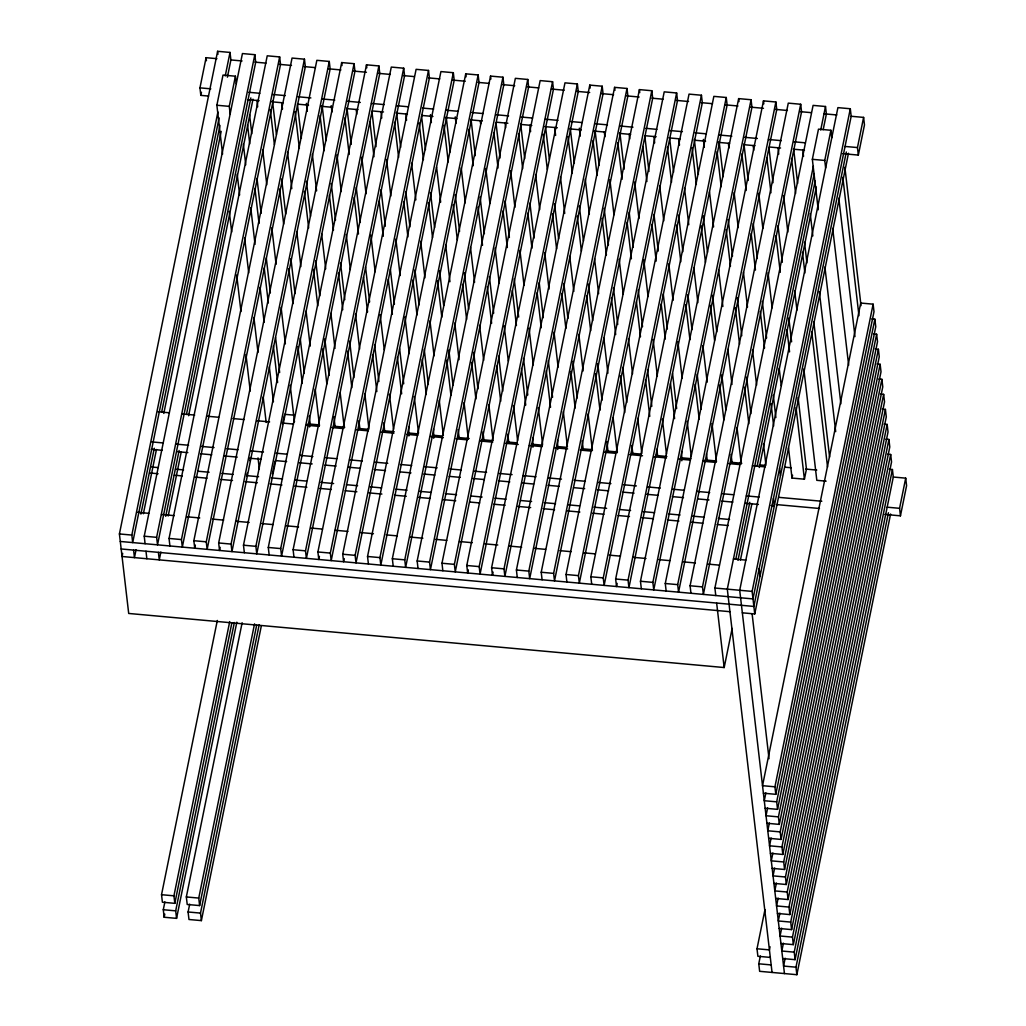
<?xml version="1.0" encoding="UTF-8"?>
<svg xmlns="http://www.w3.org/2000/svg" width="1026" height="1026" viewBox="0 0 1026 1026"><rect width="100%" height="100%" fill="white"/><g stroke="black" fill="none" stroke-linecap="round" stroke-linejoin="round"><path stroke-width="1.5" d="M208.573 96.072L200.827 95.367L199.955 87.851L206.085 57.687L216.935 58.674M200.827 95.367L201.455 92.276M732.141 628.438L724.176 667.541L128.699 613.458L119.414 533.943L217.615 51.3L230.016 52.429L230.901 59.944L227.387 77.181M122.684 553.36L122.056 556.49L729.935 611.688M222.578 154.105L216.871 105.242L223.001 75.078L235.416 76.206L236.288 83.722M219.102 117.926L132.7 542.587L131.828 535.072L217.91 111.975M225.233 75.937L230.016 52.429M140.908 514.064L154.298 448.247M161.633 412.208L219.974 125.441M136.048 549.782L134.457 557.618L133.585 550.103M143.383 513.744L156.452 449.491M163.788 413.452L221.18 131.392M230.157 113.886L229.273 106.371L235.416 76.206M145.102 543.716L144.23 536.2L242.431 53.557L254.833 54.686L255.705 62.201L157.517 544.844L156.632 537.329L254.833 54.686M165.725 516.309L179.114 450.504M186.45 414.453L250.844 97.919M160.864 552.039L159.274 559.875L158.389 552.36M168.2 515.988L181.269 451.748M188.604 415.71L252.999 99.163M169.918 545.96L169.046 538.445L267.235 55.802L279.649 56.93L280.521 64.446L182.32 547.089L181.448 539.573L279.649 56.93M195.363 545.088L194.735 548.217L193.85 540.702L292.051 58.059L304.453 59.187L305.338 66.703L207.137 549.346L206.264 541.831L304.453 59.187M220.18 547.333L219.538 550.475L218.666 542.959L316.854 60.316L329.269 61.445L330.141 68.96L231.953 551.603L231.068 544.088L329.269 61.445M231.876 622.846L174.818 903.342L162.403 902.213L161.531 894.698L217.32 620.461M246.65 476.295L247.292 473.166M249.844 460.636L250.472 457.493M236.826 622.205L176.562 918.373L164.16 917.244L163.288 909.729L164.878 901.892M164.16 917.244L164.801 914.115M244.355 552.719L243.483 545.204L341.671 62.56L354.073 63.689L354.958 71.204L256.756 553.848L255.884 546.332L354.073 63.689M174.818 903.342L173.933 895.826L229.721 621.589M176.562 918.373L175.69 910.857L234.351 622.525M256.692 625.09L199.621 905.586L187.219 904.47L186.334 896.955L242.136 622.718M272.416 473.858L274.968 461.315M282.625 423.712L284.215 415.876M261.309 626.027L201.378 920.617L188.976 919.501L188.091 911.986L189.695 904.15M269.171 554.976L268.286 547.461L366.487 64.818L378.889 65.946L379.761 73.462L281.573 556.105L280.701 548.589L378.889 65.946M199.621 905.586L198.749 898.071L254.538 623.846M201.378 920.617L200.506 913.102L259.168 624.77M309.634 426.944L310.224 424.071L309.301 416.12M293.975 557.233L293.103 549.718L391.291 67.075L403.705 68.203L404.577 75.719L306.389 558.362L305.504 550.847L403.705 68.203M319.432 556.349L318.791 559.491L317.906 551.962L416.107 69.332L428.509 70.448L429.394 77.963L331.193 560.606L330.321 553.091L428.509 70.448M344.236 558.606L343.607 561.735L342.722 554.22L440.923 71.576L453.325 72.705L454.197 80.22L356.009 562.864L355.124 555.348L453.325 72.705M368.411 563.992L367.539 556.477L465.727 73.834L478.142 74.962L479.014 82.478L380.813 565.121L379.941 557.605L478.142 74.962M408.887 435.96L408.733 426.726M393.227 566.249L392.342 558.734L490.543 76.091L502.945 77.207L503.83 84.722L405.629 567.365L404.757 559.85L502.945 77.207M433.703 438.217L433.536 428.971M418.031 568.494L417.159 560.978L515.36 78.335L527.762 79.464L528.634 86.979L430.445 569.622L429.561 562.107L527.762 79.464M442.847 570.751L441.975 563.236L540.163 80.592L552.565 81.721L553.45 89.236L455.249 571.88L454.377 564.364L552.565 81.721M468.292 569.866L467.664 573.008L466.779 565.493L564.98 82.849L577.381 83.978L578.266 91.494L480.065 574.124L479.193 566.609L577.381 83.978M493.108 572.123L492.467 575.253L491.595 567.737L589.783 85.094L602.198 86.222L603.07 93.738L504.882 576.381L503.997 568.866L602.198 86.222M532.943 447.221L532.789 437.987M517.284 577.51L516.411 569.994L614.6 87.351L627.001 88.48L627.886 95.995L529.685 578.638L528.813 571.123L627.001 88.48M557.759 449.478L557.593 440.244M542.1 579.767L541.215 572.251L639.416 89.608L651.818 90.737L652.69 98.252L554.502 580.896L553.617 573.38L651.818 90.737M566.903 582.011L566.031 574.496L664.22 91.853L676.634 92.981L677.506 100.497L579.318 583.14L578.433 575.624L676.634 92.981M591.72 584.269L590.835 576.753L689.036 94.11L701.438 95.238L702.323 102.754L604.122 585.397L603.25 577.882L701.438 95.238M617.165 583.384L616.523 586.526L615.651 579.01L713.852 96.367L726.254 97.496L727.126 105.011L628.938 587.654L628.053 580.139L726.254 97.496M641.34 588.77L640.468 581.255L738.656 98.611L751.07 99.74L751.943 107.255L653.742 589.899L652.869 582.383L751.07 99.74M681.815 460.751L681.662 451.504M666.156 591.027L665.271 583.512L763.472 100.869L775.874 101.997L776.759 109.513L678.558 592.156L677.686 584.64L775.874 101.997M690.96 593.284L690.088 585.769L788.276 103.126L800.69 104.254L801.562 111.77L703.374 594.413L702.489 586.898L800.69 104.254M715.776 595.542L714.904 588.026L813.092 105.383L825.494 106.499L826.379 114.014L823.185 129.686M818.235 209.779L812.348 159.325L818.479 129.148L830.893 130.276L831.765 137.792M813.387 166.045L727.306 589.142L772.052 972.443M820.723 130.007L825.494 106.499M735.834 559.055L814.259 173.561M737.989 560.299L749.788 502.317M757.111 466.279L815.144 181.076M740.451 559.978L751.93 503.574M759.266 467.523L816.337 187.027M825.635 167.956L824.75 160.441L830.893 130.276M742.337 612.817L754.751 613.946L752.122 591.399L850.31 108.756L837.909 107.627L739.708 590.271L784.454 973.571M850.31 108.756L851.182 116.271L752.994 598.915L120.298 541.459M846.322 151.989L753.866 606.43L121.171 548.974M754.751 613.946L848.476 153.246M842.744 153.669L858.339 155.08L857.454 147.564L863.597 117.4L851.182 116.271M798.1 397.537L806.462 469.139L804.41 479.193L792.008 478.065L792.585 475.192M858.339 155.08L864.469 124.916L863.597 117.4M765.871 792.88L764.28 800.716L776.682 801.845L777.554 809.36L765.152 808.232M767.628 807.911L766.024 815.747L778.439 816.876L779.311 824.391L766.909 823.262M774.925 786.814L873.126 304.171L860.711 303.042L762.523 785.685L774.925 786.814L775.797 794.329L763.395 793.201M769.372 822.942L767.781 830.778L780.183 831.906L781.068 839.422L768.666 838.293M775.797 794.329L873.998 311.686L873.126 304.171M776.682 801.845L874.87 319.201L871.779 318.919M771.129 837.973L769.538 845.809L781.94 846.937L782.825 854.453L770.411 853.324M777.554 809.36L875.755 326.717L874.87 319.201M778.439 816.876L876.627 334.232L873.524 333.95M772.886 853.004L771.295 860.84L783.697 861.968L784.569 869.484L772.168 868.355M779.311 824.391L877.512 341.748L876.627 334.232M780.183 831.906L878.384 349.263L875.281 348.981M770.295 957.412L757.881 956.283L757.008 948.768L764.973 909.6M774.643 868.034L773.053 875.871L785.454 876.999L786.326 884.515L773.925 883.386M781.068 839.422L879.256 356.779L878.384 349.263M781.94 846.937L880.141 364.294L877.038 364.012M890.594 514L796.856 974.7L759.638 971.314L758.765 963.799L760.356 955.975M776.4 883.065L774.797 890.901L787.211 892.03L788.083 899.545L775.682 898.417M782.825 854.453L881.013 371.81L880.141 364.294M783.697 861.968L881.898 379.325L878.795 379.043M778.144 898.096L776.554 905.932L788.956 907.061L789.84 914.576L777.439 913.448M784.569 869.484L882.77 386.84L881.898 379.325M770.051 946.767L769.41 949.896L757.008 948.768M785.454 876.999L883.642 394.356L880.552 394.074M779.901 913.127L778.311 920.963L790.713 922.092L791.597 929.607L779.183 928.479M786.326 884.515L884.527 401.871L883.642 394.356M787.211 892.03L885.4 409.387L882.296 409.105M781.658 928.158L780.068 935.994L792.47 937.123L793.355 944.638L780.94 943.51M788.083 899.545L886.284 416.902L885.4 409.387M788.956 907.061L887.157 424.418L884.053 424.136M783.415 943.189L781.825 951.025L794.227 952.154L795.099 959.669L782.697 958.54M789.84 914.576L888.029 431.933L887.157 424.418M790.713 922.092L888.914 439.449L885.81 439.166M785.172 958.22L783.569 966.056L795.984 967.185L796.856 974.7M791.597 929.607L889.786 446.964L888.914 439.449M792.47 937.123L890.671 454.48L887.567 454.197M793.355 944.638L891.543 461.995L890.671 454.48M794.227 952.154L892.415 469.51L889.324 469.228M795.099 959.669L893.3 477.026L892.415 469.51M795.984 967.185L888.439 512.744M884.848 514.411L900.443 515.834L899.571 508.319L905.702 478.154L893.3 477.026M900.443 515.834L906.586 485.67L905.702 478.154M230.901 59.944L242.059 60.957M254.82 62.111L265.978 63.125M278.739 64.292L291.487 65.446M304.247 66.6L315.405 67.613M328.166 68.78L340.927 69.935M353.675 71.089L366.436 72.256M377.594 73.269L390.355 74.423M403.115 75.578L414.273 76.591M428.624 77.899L439.782 78.912M452.543 80.066L465.304 81.234M478.052 82.388L489.222 83.401M501.97 84.555L514.731 85.722M527.492 86.877L538.65 87.89M551.411 89.044L564.159 90.211M576.92 91.365L589.681 92.52M600.838 93.533L613.599 94.7M626.347 95.854L639.108 97.008M651.869 98.175L663.027 99.189M675.788 100.343L688.536 101.497M701.297 102.664L712.454 103.677M725.215 104.832L737.976 105.986M750.724 107.153L763.485 108.307M774.643 109.32L787.404 110.475M800.165 111.642L811.322 112.655M824.083 113.809L836.831 114.963M199.955 87.851L210.805 88.839M248.677 92.276L259.834 93.289M272.595 94.456L285.356 95.61M298.104 96.765L310.865 97.932M322.023 98.945L334.784 100.099M347.545 101.253L360.306 102.42M371.463 103.434L384.224 104.588M396.972 105.742L408.143 106.755M422.494 108.063L433.652 109.077M446.413 110.231L457.57 111.244M471.922 112.552L483.079 113.565M495.84 114.72L508.601 115.887M521.349 117.041L532.52 118.054M545.268 119.208L558.029 120.375M570.789 121.53L581.947 122.543M594.708 123.697L607.456 124.864M620.217 126.018L632.978 127.173M645.726 128.34L656.897 129.353M669.645 130.507L682.405 131.661M695.166 132.829L706.324 133.842M719.085 134.996L731.833 136.15M744.594 137.317L757.355 138.472M768.512 139.485L781.273 140.652M794.021 141.806L805.192 142.819M845.052 146.436L857.454 147.564M247.959 99.65L259.129 100.663M271.877 101.818L283.048 102.831M297.399 104.139L308.557 105.152M321.318 106.306L332.475 107.32M346.826 108.628L357.984 109.641M372.335 110.949L383.506 111.962M396.254 113.117L407.425 114.13M421.776 115.438L432.934 116.451M445.694 117.605L456.852 118.618M471.203 119.927L482.361 120.94M496.712 122.235L507.883 123.248M520.631 124.415L531.801 125.428M544.549 126.583L557.31 127.737M570.071 128.904L581.229 129.917M593.99 131.072L605.148 132.085M619.499 133.393L630.657 134.406M645.008 135.714L656.178 136.727M668.926 137.882L680.097 138.895M694.448 140.203L705.606 141.216M718.367 142.37L729.524 143.383M743.876 144.692L755.033 145.705M769.385 147L780.555 148.013M793.303 149.18L804.474 150.194M216.871 105.242L229.273 106.371M812.348 159.325L824.75 160.441M284.535 414.312L293.834 415.145M308.082 423.879L319.253 424.892M333.604 426.2L344.762 427.214M359.113 428.509L368.68 429.381M383.031 430.689L394.189 431.702M408.54 432.998L418.108 433.87M432.459 435.178L442.026 436.05M457.981 437.499L469.139 438.512M481.899 439.667L493.057 440.68M507.408 441.988L516.976 442.847M531.327 444.155L542.485 445.169M556.836 446.477L566.403 447.336M582.358 448.785L591.925 449.657M606.276 450.965L617.434 451.979M631.785 453.274L641.353 454.146M655.704 455.454L666.862 456.467M681.213 457.763L690.78 458.635M705.131 459.943L716.302 460.956M730.653 462.251L741.811 463.265M759.355 464.868L765.729 465.445M784.864 467.176L791.238 467.753M805.59 469.062L816.76 470.075M158.042 411.759L169.2 412.773M181.948 413.927L194.696 415.081M207.457 416.248L218.602 417.261M232.953 418.557L244.111 419.57M256.859 420.724L269.607 421.891M282.355 423.045L293.513 424.059M306.261 425.213L319.009 426.367M331.757 427.534L342.915 428.547M355.663 429.702L368.411 430.856M381.159 432.023L393.92 433.177M406.668 434.331L417.813 435.345M430.574 436.499L443.322 437.666M456.07 438.82L467.228 439.833M479.976 440.988L492.724 442.155M505.472 443.309L518.22 444.463M529.378 445.476L542.126 446.631M554.874 447.798L567.622 448.952M580.37 450.106L591.527 451.119M604.276 452.274L615.433 453.287M629.784 454.595L642.533 455.749M653.69 456.762L666.438 457.929M679.186 459.084L690.344 460.097M703.092 461.251L715.84 462.405M728.588 463.572L739.746 464.586M752.494 465.74L765.242 466.894M826.122 481.168L816.811 480.322L803.82 368.937M778.734 497.341L821.788 501.252M887.157 507.19L899.571 508.319M151.912 441.924L163.07 442.937M175.818 444.091L188.566 445.246M201.314 446.413L214.062 447.567M226.81 448.721L237.968 449.734M250.716 450.889L263.464 452.056M276.212 453.21L287.37 454.223M300.118 455.377L312.879 456.544M325.627 457.699L336.785 458.712M349.533 459.866L362.281 461.02M375.029 462.187L387.777 463.342M400.525 464.496L411.683 465.509M424.431 466.663L437.179 467.83M449.927 468.985L461.084 469.998M473.832 471.152L486.58 472.319M499.341 473.473L512.089 474.628M523.234 475.641L535.995 476.795M548.743 477.962L561.491 479.116M574.239 480.271L585.397 481.284M598.145 482.451L610.893 483.605M623.641 484.759L636.389 485.914M647.547 486.927L660.295 488.094M673.043 489.248L684.201 490.261M696.949 491.416L709.697 492.57M722.458 493.737L733.603 494.75M746.364 495.904L759.112 497.059M776.413 504.574L819.466 508.486M151.194 449.298L162.352 450.311M176.69 451.607L187.848 452.62M200.596 453.774L211.754 454.787M224.502 455.954L237.25 457.109M249.998 458.263L261.155 459.276M275.507 460.584L286.652 461.597M299.412 462.752L312.161 463.906M324.909 465.073L336.066 466.086M348.814 467.24L359.972 468.254M374.31 469.549L385.468 470.562M399.807 471.87L410.964 472.883M423.712 474.038L434.87 475.051M449.208 476.359L460.366 477.372M473.114 478.526L484.272 479.54M498.623 480.848L509.781 481.861M522.529 483.015L533.674 484.028M548.025 485.324L559.183 486.337M573.521 487.645L584.679 488.658M597.427 489.812L608.585 490.826M622.923 492.134L634.081 493.147M646.829 494.301L657.987 495.314M672.338 496.622L683.483 497.636M697.834 498.931L708.992 499.944M721.74 501.098L732.897 502.112M745.645 503.279L758.394 504.433M771.142 505.587L774.322 505.882L773.45 498.367M151.643 467.01L158.03 467.587M175.587 469.19L183.564 469.908M197.941 471.216L209.112 472.229M221.885 473.384L233.056 474.41M247.42 475.705L258.603 476.718M271.377 477.885L282.548 478.898M295.321 480.053L306.492 481.079M320.869 482.374L333.63 483.541M346.403 484.695L357.587 485.708M370.348 486.875L381.531 487.889M395.895 489.197L407.065 490.21M419.839 491.364L431.023 492.377M445.387 493.686L456.557 494.699M470.934 496.007L482.105 497.02M494.878 498.174L506.049 499.2M520.426 500.496L531.596 501.509M544.37 502.676L555.541 503.689M568.314 504.843L579.485 505.869M593.862 507.165L606.622 508.332M619.396 509.486L630.58 510.499M643.353 511.666L654.524 512.679M668.888 513.988L680.071 515.001M692.832 516.155L704.016 517.168M718.38 518.476L729.55 519.489M150.232 473.024L158.081 473.743M174.356 475.218L182.346 475.936M195.107 477.103L207.008 478.18M220.654 479.424L232.517 480.501M245.265 481.656L257.372 482.759M270.146 483.913L281.945 484.99M294.693 486.144L306.864 487.247M319.637 488.414L331.36 489.479M345.172 490.736L356.868 491.787M369.129 492.903L381.903 494.07M394.664 495.225L406.296 496.276M418.621 497.405L430.202 498.456M442.963 499.611L455.711 500.765M469.703 502.035L479.629 502.945M493.647 504.215L505.138 505.254M517.886 506.421L530.647 507.575M543.139 508.704L554.566 509.742M567.314 510.897L579.857 512.038M592.63 513.205L603.981 514.231M618.178 515.527L629.489 516.553M642.122 517.694L653.408 518.72M667.669 520.015L678.917 521.041M691.614 522.196L702.823 523.209M717.148 524.504L728.332 525.53M733.436 558.978L745.851 560.106M137.587 512.307L148.744 513.321M161.492 514.475L174.24 515.629M186.989 516.796L199.749 517.95M212.497 519.105L223.655 520.118M236.403 521.285L249.151 522.439M261.899 523.593L273.057 524.607M285.805 525.761L298.553 526.928M311.301 528.082L322.459 529.095M335.207 530.25L347.955 531.417M360.703 532.571L373.451 533.725M386.212 534.879L397.357 535.893M410.105 537.06L422.866 538.214M435.614 539.368L446.772 540.381M459.52 541.536L472.268 542.703M485.016 543.857L497.764 545.011M508.922 546.024L521.67 547.191M534.418 548.346L545.575 549.359M559.914 550.654L571.072 551.667M583.82 552.834L594.977 553.848M609.329 555.143L620.474 556.156M633.234 557.323L645.982 558.477M658.73 559.632L669.888 560.645M682.636 561.799L695.384 562.966M708.132 564.12L719.29 565.134M119.414 533.943L131.828 535.072M144.23 536.2L156.632 537.329M169.046 538.445L181.448 539.573M193.85 540.702L206.264 541.831M218.666 542.959L231.068 544.088M243.483 545.204L255.884 546.332M268.286 547.461L280.701 548.589M293.103 549.718L305.504 550.847M317.906 551.962L330.321 553.091M342.722 554.22L355.124 555.348M367.539 556.477L379.941 557.605M392.342 558.734L404.757 559.85M417.159 560.978L429.561 562.107M441.975 563.236L454.377 564.364M466.779 565.493L479.193 566.609M491.595 567.737L503.997 568.866M516.411 569.994L528.813 571.123M541.215 572.251L553.617 573.38M566.031 574.496L578.433 575.624M590.835 576.753L603.25 577.882M615.651 579.01L628.053 580.139M640.468 581.255L652.869 582.383M665.271 583.512L677.686 584.64M690.088 585.769L702.489 586.898M714.904 588.026L752.122 591.399M161.531 894.698L173.933 895.826M186.334 896.955L198.749 898.071M163.288 909.729L175.69 910.857M188.091 911.986L200.506 913.102M758.765 963.799L771.167 964.927M844.86 167.212L861.019 305.645M842.821 177.267L858.967 315.7M838.819 198.236L854.979 336.605M832.689 228.4L848.656 365.179M824.917 267.029L840.884 403.808M802.807 150.027L803.55 156.388M810.245 213.664L812.836 235.942M819.338 291.64L835.69 431.651M793.752 149.976L797.651 183.398M804.525 242.264L806.936 262.951M813.81 321.818L829.598 457.07M791.521 158.44L795.612 193.452M802.473 252.319L804.897 273.006M811.758 331.873L827.546 467.125M778.003 147.77L778.747 154.131M783.569 195.504L787.84 232.094M794.714 290.974L796.945 310.07M763.472 100.869L763.819 103.882M768.936 147.731L773.027 182.731M778.041 225.694L782.312 262.284M788.814 317.983L791.597 341.85M766.897 157.786L770.975 192.785M775.989 235.749L780.26 272.339M786.955 329.628L789.558 351.905M796.048 407.591L804.41 479.193M753.187 145.512L753.751 150.283M758.765 193.247L762.844 228.259M768.051 272.813L772.129 307.813M779.196 368.283L781.235 385.776M788.481 447.836L792.008 478.065M738.656 98.611L739.015 101.625M743.94 143.884L748.21 180.473M753.225 223.437L757.316 258.449M762.331 301.4L766.602 338.003M773.283 395.279L775.887 417.556M779.593 468.202L780.465 475.718M741.901 153.938L746.171 190.528M751.186 233.492L755.457 270.094M760.279 311.455L764.55 348.058M771.052 403.744L773.655 426.021M728.37 143.268L728.935 148.039M734.129 192.593L738.22 227.592M743.414 272.147L747.505 307.146M752.52 350.11L756.611 385.122M763.485 443.989L765.896 464.675M719.136 141.626L723.215 176.639M728.229 219.59L732.5 256.192M737.335 297.566L741.785 335.746M746.62 377.119L750.891 413.722M717.084 151.681L721.175 186.694M726.19 229.644L730.461 266.247M735.283 307.62L739.554 344.21M744.568 387.174L748.839 423.776M759.125 568.75L760.01 576.266M703.374 139.421L704.311 147.372M709.505 191.926L713.596 226.926M718.61 269.889L722.881 306.492M727.896 349.456L731.987 384.455M737.001 427.419L741.272 464.009M752.109 613.804L769.025 758.701M694.32 139.369L698.411 174.382M703.233 215.755L707.504 252.345M712.519 295.308L716.789 331.911M721.804 374.862L725.895 409.874M731.089 454.428L732.025 462.38M692.088 147.834L696.359 184.436M701.194 225.81L705.465 262.399M710.479 305.363L714.558 340.363M719.765 384.917L723.843 419.929M678.75 138.754L679.494 145.115M684.509 188.079L688.779 224.681M693.794 267.645L697.885 302.644M702.9 345.608L707.17 382.198M711.993 423.571L716.456 461.764M669.696 138.715L673.595 172.124M678.609 215.088L682.88 251.691M687.895 294.642L691.986 329.654M697.18 374.208L701.271 409.207M706.465 453.761L707.209 460.123M667.464 147.18L671.543 182.179M676.557 225.143L680.828 261.745M685.843 304.696L689.934 339.709M695.141 384.263L699.219 419.262M716.648 603.057L724.176 667.541M653.947 136.496L654.678 142.87M659.705 185.834L663.784 220.834M668.798 263.797L673.069 300.387M677.904 341.761L682.175 378.363M687.189 421.314L691.268 456.326M639.416 89.608L639.762 92.609M644.879 136.458L648.971 171.47M653.985 214.421L658.256 251.024M663.271 293.987L667.349 328.987M672.556 373.541L676.647 408.553M642.84 146.513L646.919 181.525M651.933 224.476L656.204 261.079M661.219 304.042L665.31 339.042M670.504 383.596L674.595 418.608M629.13 134.252L629.682 139.023M634.696 181.987L638.967 218.576M643.802 259.95L648.073 296.552M653.087 339.503L657.358 376.106M662.373 419.07L666.464 454.069M614.6 87.351L614.946 90.352M619.884 132.611L624.154 169.213M629.169 212.177L633.26 247.176M638.275 290.14L642.545 326.743M647.56 369.693L651.831 406.296M656.845 449.26L657.589 455.621M617.844 142.665L622.115 179.268M627.13 222.232L631.4 258.821M636.415 301.785L640.493 336.797M645.508 379.748L649.779 416.351M604.314 131.995L604.878 136.766M609.893 179.73L613.971 214.742M619.178 259.283L623.257 294.295M628.463 338.849L632.555 373.849M637.749 418.403L641.84 453.415M589.783 85.094L590.142 88.108M595.067 130.366L599.158 165.366M604.173 208.329L608.444 244.919M613.458 287.883L617.729 324.485M622.744 367.449L626.835 402.449M631.849 445.412L632.773 453.364M593.028 140.421L597.106 175.42M602.121 218.384L606.404 254.974M611.419 297.938L615.69 334.54M620.512 375.914L624.783 412.503M579.318 128.147L580.254 136.112M585.269 179.075L589.347 214.075M594.554 258.629L598.633 293.628M603.839 338.182L607.918 373.195M613.125 417.749L617.203 452.748M570.264 128.109L574.342 163.108M579.357 206.072L583.448 241.084M588.462 284.048L592.733 320.638M597.748 363.602L602.018 400.191M606.853 441.565L607.969 451.119M568.032 136.573L572.303 173.163M577.317 216.127L581.396 251.139M586.603 295.693L590.694 330.693M595.708 373.656L599.979 410.246M554.694 127.493L555.617 135.445M560.452 176.818L564.723 213.408M569.738 256.372L573.829 291.384M578.844 334.335L583.114 370.937M588.129 413.901L592.4 450.491M545.64 127.442L549.346 159.274M554.553 203.828L558.631 238.827M563.838 283.381L567.917 318.381M572.931 361.344L577.215 397.947M582.229 440.911L583.153 448.862M543.216 134.316L547.307 169.328M552.501 213.883L556.592 248.882M561.786 293.436L565.877 328.435M570.892 371.399L575.163 408.002M529.878 125.236L530.622 131.597M535.636 174.561L539.727 209.573M544.742 252.524L549.013 289.127M554.027 332.091L558.118 367.09M563.312 411.644L567.404 446.656M520.631 123.607L524.722 158.607M529.929 203.161L534.007 238.16M539.214 282.714L543.293 317.727M548.307 360.69L552.578 397.28M518.592 133.662L522.683 168.662M527.877 213.216L531.968 248.215M537.162 292.769L541.253 327.781M546.268 370.745L550.539 407.335M505.074 122.979L505.626 127.763M510.64 170.714L514.911 207.316M519.925 250.28L524.017 285.279M529.031 328.243L533.302 364.846M538.317 407.797L542.587 444.399M490.543 76.091L490.89 79.092M496.007 122.94L500.098 157.94M505.113 200.904L509.383 237.506M514.218 278.88L518.669 317.06M523.504 358.433L527.774 395.023M493.968 132.995L498.046 167.995M503.061 210.958L507.344 247.561M512.359 290.525L516.437 325.524M521.452 368.488L525.722 405.078M480.258 120.735L480.63 123.915M485.837 168.469L489.915 203.469M495.122 248.023L499.2 283.022M504.215 325.986L508.306 360.998M513.5 405.552L517.591 440.552M465.727 73.834L466.086 76.835M471.011 119.093L475.282 155.696M480.117 197.056L484.387 233.659M489.402 276.622L493.673 313.212M498.687 356.176L502.778 391.188M507.793 434.139L508.716 442.103M468.972 129.148L473.243 165.75M478.065 207.124L482.528 245.304M487.35 286.677L491.634 323.267M496.648 366.231L500.726 401.243M455.262 116.887L456.006 123.248M461.2 167.802L465.291 202.815M470.498 247.356L474.576 282.368M479.591 325.332L483.682 360.331M488.876 404.885L492.967 439.897M446.207 116.849L450.286 151.848M455.3 194.812L459.571 231.401M464.406 272.775L468.677 309.377M473.691 352.328L477.962 388.931M482.977 431.895L483.9 439.846M443.976 125.3L448.247 161.903M453.261 204.867L457.34 239.866M462.546 284.42L466.625 319.432M471.639 362.383L475.91 398.986M430.445 114.63L431.382 122.594M436.576 167.135L440.667 202.148M445.682 245.111L449.952 281.701M454.787 323.075L459.058 359.677M464.073 402.628L468.343 439.231M421.571 116.182L425.482 149.591M430.497 192.555L434.575 227.567M439.59 270.518L443.681 305.53M448.875 350.084L452.966 385.083M458.16 429.637L459.097 437.589M419.159 123.056L423.43 159.646M428.445 202.609L432.536 237.622M437.551 280.573L441.821 317.175M446.836 360.139L450.914 395.138M405.821 113.976L406.565 120.337M411.58 163.301L415.851 199.89M420.686 241.264L424.956 277.854M429.971 320.817L434.062 355.83M439.256 400.384L443.347 435.383M396.575 112.334L400.666 147.346M405.86 191.888L409.951 226.9M414.966 269.864L419.057 304.863M424.251 349.417L428.342 384.429M394.535 122.389L398.614 157.401M403.821 201.955L407.912 236.955M412.927 279.918L417.005 314.918M422.212 359.472L426.29 394.484M381.018 111.719L381.762 118.08M386.584 159.453L390.855 196.043M395.869 239.007L400.14 275.609M404.975 316.983L409.246 353.572M414.26 396.536L418.531 433.126M366.487 64.818L366.833 67.831M371.951 111.68L376.042 146.68M381.056 189.643L385.327 226.233M390.342 269.197L394.42 304.209M399.627 348.75L403.718 383.762M369.911 121.735L373.99 156.734M379.197 201.288L383.275 236.288M388.29 279.252L392.381 314.264M397.395 357.215L401.666 393.817M356.202 109.461L356.753 114.232M361.768 157.196L366.051 193.799M370.873 235.172L375.144 271.762M380.159 314.726L384.25 349.725M389.444 394.279L393.535 429.291M341.671 62.56L342.017 65.574M346.955 107.833L351.225 144.422M356.24 187.386L360.331 222.398M365.525 266.94L369.616 301.952M374.631 344.916L378.902 381.505M383.724 422.879L384.66 430.83M344.916 117.887L349.186 154.477M354.201 197.441L358.472 234.043M363.486 276.994L367.565 312.007M372.579 354.97L376.85 391.56M331.206 105.614L331.949 111.988M336.964 154.952L341.235 191.541M346.249 234.505L350.341 269.505M355.535 314.059L359.626 349.071M364.82 393.625L368.911 428.624M322.138 105.575L326.23 140.588M331.244 183.539L335.515 220.141M340.529 263.105L344.8 299.695M349.635 341.068L353.906 377.671M358.92 420.622L359.844 428.586M320.099 115.63L324.19 150.642M329.384 195.184L333.476 230.196M338.49 273.16L342.761 309.749M347.583 351.123L351.854 387.725M306.389 103.369L307.325 111.321M312.34 154.285L316.611 190.874M321.625 233.838L325.704 268.85M330.911 313.405L334.989 348.404M340.196 392.958L344.287 427.957M297.514 104.908L301.413 138.33M306.428 181.294L310.519 216.294M315.726 260.848L319.804 295.847M324.819 338.811L329.09 375.413M333.925 416.787L335.04 426.329M295.103 111.783L299.374 148.385M304.389 191.349L308.659 227.939M313.494 269.312L317.765 305.902M322.78 348.866L326.858 383.878M281.765 102.703L282.509 109.064M287.524 152.028L291.794 188.63M296.809 231.594L300.9 266.593M306.094 311.147L310.185 346.147M315.2 389.11L319.471 425.713M272.518 101.074L276.417 134.483M281.624 179.037L285.703 214.036M290.909 258.59L294.988 293.603M300.195 338.157L304.286 373.156M270.287 109.538L274.378 144.538M279.572 189.092L283.663 224.091M288.857 268.645L292.949 303.658M297.963 346.621L302.234 383.211M256.949 100.445L257.693 106.819M262.707 149.783L266.798 184.783M271.813 227.746L276.084 264.336M281.098 307.3L285.369 343.902M290.204 385.263L294.475 421.866M249.562 114.732L251.793 133.816M257 178.37L261.079 213.382M266.285 257.936L270.364 292.936M275.571 337.49L279.649 372.502M247.523 124.787L249.754 143.871M254.948 188.425L259.039 223.437M264.233 267.991L268.325 302.991M273.339 345.954L277.61 382.557M243.342 144.153L245.753 164.827M250.767 207.778L255.038 244.355M260.053 287.293L264.131 322.292M269.338 366.821L273.416 401.807M237.211 174.317L239.622 194.991M244.637 237.942L248.715 272.929M253.909 317.457L258.001 352.457M263.195 396.985L266.17 422.43M217.615 51.3L217.961 54.301M229.26 211.369L231.671 232.043M236.685 274.981L240.956 311.558M245.958 354.509L250.229 391.086M258.026 457.891L259.334 469.023M206.085 57.687L206.431 60.701M145.987 551.231L146.859 558.747"/></g></svg>
